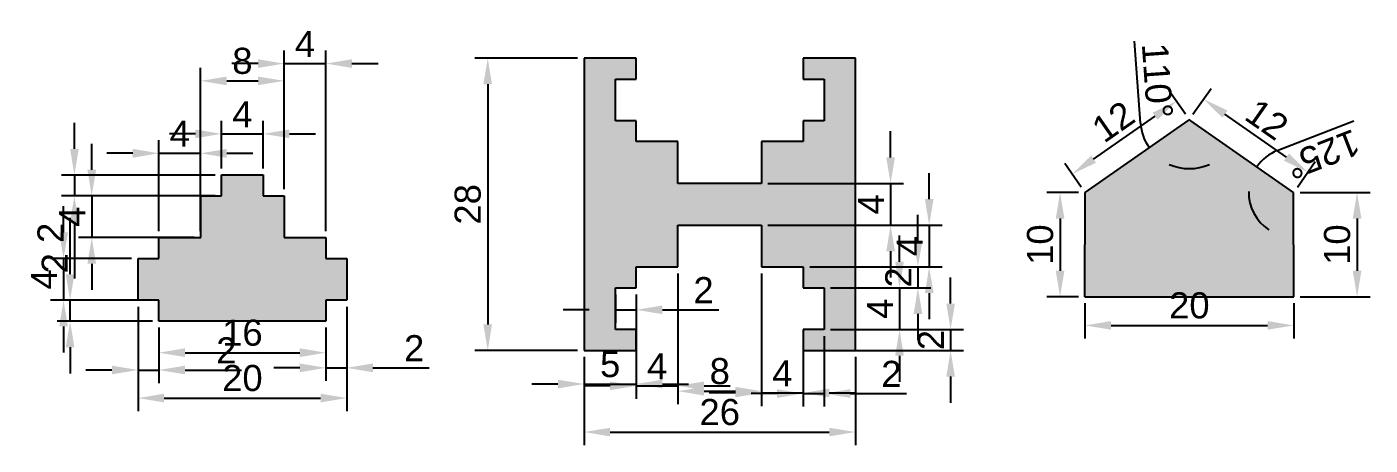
# Model space of a CAD drawing. Header units: millimetres. Extents: x 498 to 1078, y 496 to 545.
# Drawn here: x 498.4 to 627.1, y 496.1 to 536.2 of the extents above; entities that cross this region are included whole.
import ezdxf

# ---------------------------------------------------------------- set-up
doc = ezdxf.new("R2010")
doc.units = ezdxf.units.MM
doc.styles.get("Standard").update_dxf_attribs({"font": 'arial_0.ttf'})
doc.dimstyles.new('ISO-25', dxfattribs={"dimtxt": 2.5, "dimasz": 2.5, "dimexe": 1.25, "dimexo": 0.625, "dimtad": 1, "dimtxsty": 'Standard', "dimcen": 2.5, "dimadec": 0, "dimazin": 0, "dimtfac": 1, "dimtmove": 0, "dimatfit": 3, "dimfxl": 1, "dimarcsym": 0})

# ---------------------------------------------------------------- blocks, each defined once
blk = doc.blocks.new('*D15')
at = {"color": 0, "lineweight": -2, "transparency": 16777216}
for p, q in [((517.07, 522.62), (517.07, 527.18)), ((521.07, 522.62), (521.07, 527.18)), ((514.57, 525.93), (512.07, 525.93)), ((517.07, 525.93), (521.07, 525.93)), ((523.57, 525.93), (526.07, 525.93))]:
    blk.add_line(p, q, dxfattribs=at)
at = {"color": 0, "transparency": 16777216}
for points in [[(514.57, 526.35), (514.57, 525.52), (517.07, 525.93)], [(523.57, 526.35), (523.57, 525.52), (521.07, 525.93)]]:
    blk.add_solid(points, dxfattribs=at)
at = {"layer": 'Defpoints', "color": 0, "transparency": 16777216}
for p in [(521.07, 525.93), (517.07, 521.99), (521.07, 521.99)]:
    blk.add_point(p, dxfattribs=at)
at = {"color": 0, "transparency": 16777216, "insert": (519.07, 527.81), "char_height": 2.5, "attachment_point": 5}
blk.add_mtext('4', dxfattribs=at)
blk = doc.blocks.new('*D16')
at = {"color": 0, "lineweight": -2, "transparency": 16777216}
for p, q in [((515.07, 520.62), (515.07, 532.26)), ((523.07, 520.62), (523.07, 532.26)), ((517.57, 531.01), (520.57, 531.01))]:
    blk.add_line(p, q, dxfattribs=at)
at = {"color": 0, "transparency": 16777216}
for points in [[(517.57, 531.42), (517.57, 530.59), (515.07, 531.01)], [(520.57, 531.42), (520.57, 530.59), (523.07, 531.01)]]:
    blk.add_solid(points, dxfattribs=at)
at = {"layer": 'Defpoints', "color": 0, "transparency": 16777216}
for p in [(523.07, 531.01), (515.07, 519.99), (523.07, 519.99)]:
    blk.add_point(p, dxfattribs=at)
at = {"color": 0, "transparency": 16777216, "insert": (519.07, 532.91), "char_height": 2.5, "attachment_point": 5}
blk.add_mtext('8', dxfattribs=at)
blk = doc.blocks.new('*D17')
at = {"color": 0, "lineweight": -2, "transparency": 16777216}
for p, q in [((511.07, 516.62), (511.07, 525.32)), ((515.07, 516.62), (515.07, 525.32)), ((508.57, 524.07), (506.07, 524.07)), ((511.07, 524.07), (515.07, 524.07)), ((517.57, 524.07), (520.07, 524.07))]:
    blk.add_line(p, q, dxfattribs=at)
at = {"color": 0, "transparency": 16777216}
for points in [[(508.57, 524.49), (508.57, 523.65), (511.07, 524.07)], [(517.57, 524.49), (517.57, 523.65), (515.07, 524.07)]]:
    blk.add_solid(points, dxfattribs=at)
at = {"layer": 'Defpoints', "color": 0, "transparency": 16777216}
for p in [(515.07, 524.07), (511.07, 515.99), (515.07, 515.99)]:
    blk.add_point(p, dxfattribs=at)
at = {"color": 0, "transparency": 16777216, "insert": (513.07, 525.95), "char_height": 2.5, "attachment_point": 5}
blk.add_mtext('4', dxfattribs=at)
blk = doc.blocks.new('*D18')
at = {"color": 0, "lineweight": -2, "transparency": 16777216}
for p, q in [((504.63, 522.49), (504.63, 524.99)), ((514.45, 519.99), (503.38, 519.99)), ((504.63, 519.99), (504.63, 515.99)), ((514.45, 515.99), (503.38, 515.99)), ((504.63, 513.49), (504.63, 510.99))]:
    blk.add_line(p, q, dxfattribs=at)
at = {"color": 0, "transparency": 16777216}
for points in [[(504.22, 522.49), (505.05, 522.49), (504.63, 519.99)], [(504.22, 513.49), (505.05, 513.49), (504.63, 515.99)]]:
    blk.add_solid(points, dxfattribs=at)
at = {"layer": 'Defpoints', "color": 0, "transparency": 16777216}
for p in [(515.07, 519.99), (504.63, 515.99), (515.07, 515.99)]:
    blk.add_point(p, dxfattribs=at)
at = {"color": 0, "transparency": 16777216, "insert": (502.76, 517.99), "char_height": 2.5, "attachment_point": 5, "rotation": 90}
blk.add_mtext('4', dxfattribs=at)
blk = doc.blocks.new('*D19')
at = {"color": 0, "lineweight": -2, "transparency": 16777216}
for p, q in [((502.97, 524.49), (502.97, 526.99)), ((516.45, 521.99), (501.72, 521.99)), ((502.97, 521.99), (502.97, 519.99)), ((516.45, 519.99), (501.72, 519.99)), ((502.97, 517.49), (502.97, 512.09))]:
    blk.add_line(p, q, dxfattribs=at)
at = {"color": 0, "transparency": 16777216}
for points in [[(502.56, 524.49), (503.39, 524.49), (502.97, 521.99)], [(502.56, 517.49), (503.39, 517.49), (502.97, 519.99)]]:
    blk.add_solid(points, dxfattribs=at)
at = {"layer": 'Defpoints', "color": 0, "transparency": 16777216}
for p in [(517.07, 521.99), (502.97, 519.99), (517.07, 519.99)]:
    blk.add_point(p, dxfattribs=at)
at = {"color": 0, "transparency": 16777216, "insert": (501.09, 513.54), "char_height": 2.5, "attachment_point": 5, "rotation": 90}
blk.add_mtext('2', dxfattribs=at)
blk = doc.blocks.new('*D20')
at = {"color": 0, "lineweight": -2, "transparency": 16777216}
for p, q in [((523.07, 520.62), (523.07, 533.91)), ((527.07, 516.62), (527.07, 533.91)), ((520.57, 532.66), (518.07, 532.66)), ((523.07, 532.66), (527.07, 532.66)), ((529.57, 532.66), (532.07, 532.66))]:
    blk.add_line(p, q, dxfattribs=at)
at = {"color": 0, "transparency": 16777216}
for points in [[(520.57, 533.08), (520.57, 532.25), (523.07, 532.66)], [(529.57, 533.08), (529.57, 532.25), (527.07, 532.66)]]:
    blk.add_solid(points, dxfattribs=at)
at = {"layer": 'Defpoints', "color": 0, "transparency": 16777216}
for p in [(527.07, 532.66), (523.07, 519.99), (527.07, 515.99)]:
    blk.add_point(p, dxfattribs=at)
at = {"color": 0, "transparency": 16777216, "insert": (525.07, 534.54), "char_height": 2.5, "attachment_point": 5}
blk.add_mtext('4', dxfattribs=at)
blk = doc.blocks.new('*D21')
at = {"color": 0, "lineweight": -2, "transparency": 16777216}
for p, q in [((529.07, 509.37), (529.07, 502.27)), ((527.07, 507.37), (527.07, 502.27)), ((524.57, 503.52), (522.07, 503.52)), ((527.07, 503.52), (529.07, 503.52)), ((531.57, 503.52), (536.98, 503.52))]:
    blk.add_line(p, q, dxfattribs=at)
at = {"color": 0, "transparency": 16777216}
for points in [[(524.57, 503.94), (524.57, 503.1), (527.07, 503.52)], [(531.57, 503.94), (531.57, 503.1), (529.07, 503.52)]]:
    blk.add_solid(points, dxfattribs=at)
at = {"layer": 'Defpoints', "color": 0, "transparency": 16777216}
for p in [(529.07, 509.99), (527.07, 507.99), (529.07, 503.52)]:
    blk.add_point(p, dxfattribs=at)
at = {"color": 0, "transparency": 16777216, "insert": (535.53, 505.4), "char_height": 2.5, "attachment_point": 5}
blk.add_mtext('2', dxfattribs=at)
blk = doc.blocks.new('*D22')
at = {"color": 0, "lineweight": -2, "transparency": 16777216}
for p, q in [((511.07, 507.37), (511.07, 503.72)), ((527.07, 507.37), (527.07, 503.72)), ((513.57, 504.97), (524.57, 504.97))]:
    blk.add_line(p, q, dxfattribs=at)
at = {"color": 0, "transparency": 16777216}
for points in [[(513.57, 505.39), (513.57, 504.55), (511.07, 504.97)], [(524.57, 505.39), (524.57, 504.55), (527.07, 504.97)]]:
    blk.add_solid(points, dxfattribs=at)
at = {"layer": 'Defpoints', "color": 0, "transparency": 16777216}
for p in [(511.07, 507.99), (527.07, 507.99), (527.07, 504.97)]:
    blk.add_point(p, dxfattribs=at)
at = {"color": 0, "transparency": 16777216, "insert": (519.07, 506.87), "char_height": 2.5, "attachment_point": 5}
blk.add_mtext('16', dxfattribs=at)
blk = doc.blocks.new('*D23')
at = {"color": 0, "lineweight": -2, "transparency": 16777216}
for p, q in [((509.07, 509.37), (509.07, 502.06)), ((511.07, 507.37), (511.07, 502.06)), ((506.57, 503.31), (504.07, 503.31)), ((509.07, 503.31), (511.07, 503.31)), ((513.57, 503.31), (518.98, 503.31))]:
    blk.add_line(p, q, dxfattribs=at)
at = {"color": 0, "transparency": 16777216}
for points in [[(506.57, 503.73), (506.57, 502.9), (509.07, 503.31)], [(513.57, 503.73), (513.57, 502.9), (511.07, 503.31)]]:
    blk.add_solid(points, dxfattribs=at)
at = {"layer": 'Defpoints', "color": 0, "transparency": 16777216}
for p in [(509.07, 509.99), (511.07, 507.99), (511.07, 503.31)]:
    blk.add_point(p, dxfattribs=at)
at = {"color": 0, "transparency": 16777216, "insert": (517.53, 505.19), "char_height": 2.5, "attachment_point": 5}
blk.add_mtext('2', dxfattribs=at)
blk = doc.blocks.new('*D24')
at = {"color": 0, "lineweight": -2, "transparency": 16777216}
for p, q in [((509.07, 509.37), (509.07, 499.37)), ((529.07, 509.37), (529.07, 499.37)), ((511.57, 500.62), (526.57, 500.62))]:
    blk.add_line(p, q, dxfattribs=at)
at = {"color": 0, "transparency": 16777216}
for points in [[(511.57, 501.04), (511.57, 500.21), (509.07, 500.62)], [(526.57, 501.04), (526.57, 500.21), (529.07, 500.62)]]:
    blk.add_solid(points, dxfattribs=at)
at = {"layer": 'Defpoints', "color": 0, "transparency": 16777216}
for p in [(509.07, 509.99), (529.07, 509.99), (529.07, 500.62)]:
    blk.add_point(p, dxfattribs=at)
at = {"color": 0, "transparency": 16777216, "insert": (519.07, 502.53), "char_height": 2.5, "attachment_point": 5}
blk.add_mtext('20', dxfattribs=at)
blk = doc.blocks.new('*D25')
at = {"color": 0, "lineweight": -2, "transparency": 16777216}
for p, q in [((502.56, 512.49), (502.56, 517.9)), ((510.45, 509.99), (501.31, 509.99)), ((502.56, 507.99), (502.56, 509.99)), ((510.45, 507.99), (501.31, 507.99)), ((502.56, 505.49), (502.56, 502.99))]:
    blk.add_line(p, q, dxfattribs=at)
at = {"color": 0, "transparency": 16777216}
for points in [[(502.14, 512.49), (502.97, 512.49), (502.56, 509.99)], [(502.14, 505.49), (502.97, 505.49), (502.56, 507.99)]]:
    blk.add_solid(points, dxfattribs=at)
at = {"layer": 'Defpoints', "color": 0, "transparency": 16777216}
for p in [(502.56, 509.99), (511.07, 509.99), (511.07, 507.99)]:
    blk.add_point(p, dxfattribs=at)
at = {"color": 0, "transparency": 16777216, "insert": (500.68, 516.45), "char_height": 2.5, "attachment_point": 5, "rotation": 90}
blk.add_mtext('2', dxfattribs=at)
blk = doc.blocks.new('*D26')
at = {"color": 0, "lineweight": -2, "transparency": 16777216}
for p, q in [((501.93, 516.49), (501.93, 518.99)), ((508.45, 513.99), (500.68, 513.99)), ((501.93, 513.99), (501.93, 509.99)), ((508.45, 509.99), (500.68, 509.99)), ((501.93, 507.49), (501.93, 504.99))]:
    blk.add_line(p, q, dxfattribs=at)
at = {"color": 0, "transparency": 16777216}
for points in [[(501.52, 516.49), (502.35, 516.49), (501.93, 513.99)], [(501.52, 507.49), (502.35, 507.49), (501.93, 509.99)]]:
    blk.add_solid(points, dxfattribs=at)
at = {"layer": 'Defpoints', "color": 0, "transparency": 16777216}
for p in [(509.07, 513.99), (501.93, 509.99), (509.07, 509.99)]:
    blk.add_point(p, dxfattribs=at)
at = {"color": 0, "transparency": 16777216, "insert": (500.06, 511.99), "char_height": 2.5, "attachment_point": 5, "rotation": 90}
blk.add_mtext('4', dxfattribs=at)
blk = doc.blocks.new('*D41')
at = {"color": 0, "lineweight": -2, "transparency": 16777216}
for p, q in [((551.18, 533.18), (541.33, 533.18)), ((542.58, 530.68), (542.58, 507.68)), ((551.18, 505.18), (541.33, 505.18))]:
    blk.add_line(p, q, dxfattribs=at)
at = {"color": 0, "transparency": 16777216}
for points in [[(542.16, 530.68), (542.99, 530.68), (542.58, 533.18)], [(542.16, 507.68), (542.99, 507.68), (542.58, 505.18)]]:
    blk.add_solid(points, dxfattribs=at)
at = {"layer": 'Defpoints', "color": 0, "transparency": 16777216}
for p in [(551.81, 533.18), (542.58, 505.18), (551.81, 505.18)]:
    blk.add_point(p, dxfattribs=at)
at = {"color": 0, "transparency": 16777216, "insert": (540.67, 519.18), "char_height": 2.5, "attachment_point": 5, "rotation": 90}
blk.add_mtext('28', dxfattribs=at)
blk = doc.blocks.new('*D42')
at = {"color": 0, "lineweight": -2, "transparency": 16777216}
for p, q in [((551.81, 504.56), (551.81, 500.72)), ((556.81, 504.56), (556.81, 500.72)), ((549.31, 501.97), (546.81, 501.97)), ((551.81, 501.97), (556.81, 501.97)), ((559.31, 501.97), (561.81, 501.97))]:
    blk.add_line(p, q, dxfattribs=at)
at = {"color": 0, "transparency": 16777216}
for points in [[(549.31, 502.38), (549.31, 501.55), (551.81, 501.97)], [(559.31, 502.38), (559.31, 501.55), (556.81, 501.97)]]:
    blk.add_solid(points, dxfattribs=at)
at = {"layer": 'Defpoints', "color": 0, "transparency": 16777216}
for p in [(551.81, 505.18), (556.81, 505.18), (556.81, 501.97)]:
    blk.add_point(p, dxfattribs=at)
at = {"color": 0, "transparency": 16777216, "insert": (554.31, 503.86), "char_height": 2.5, "attachment_point": 5}
blk.add_mtext('5', dxfattribs=at)
blk = doc.blocks.new('*D43')
at = {"color": 0, "lineweight": -2, "transparency": 16777216}
for p, q in [((560.81, 512.56), (560.81, 500.55)), ((556.81, 510.56), (556.81, 500.55)), ((554.31, 501.8), (551.81, 501.8)), ((556.81, 501.8), (560.81, 501.8)), ((563.31, 501.8), (565.81, 501.8))]:
    blk.add_line(p, q, dxfattribs=at)
at = {"color": 0, "transparency": 16777216}
for points in [[(554.31, 502.21), (554.31, 501.38), (556.81, 501.8)], [(563.31, 502.21), (563.31, 501.38), (560.81, 501.8)]]:
    blk.add_solid(points, dxfattribs=at)
at = {"layer": 'Defpoints', "color": 0, "transparency": 16777216}
for p in [(560.81, 513.18), (556.81, 511.18), (560.81, 501.8)]:
    blk.add_point(p, dxfattribs=at)
at = {"color": 0, "transparency": 16777216, "insert": (558.81, 503.67), "char_height": 2.5, "attachment_point": 5}
blk.add_mtext('4', dxfattribs=at)
blk = doc.blocks.new('*D44')
at = {"color": 0, "lineweight": -2, "transparency": 16777216}
for p, q in [((554.81, 510.56), (554.81, 507.83)), ((556.81, 510.56), (556.81, 507.83)), ((552.31, 509.08), (549.81, 509.08)), ((554.81, 509.08), (556.81, 509.08)), ((559.31, 509.08), (564.71, 509.08))]:
    blk.add_line(p, q, dxfattribs=at)
at = {"color": 0, "transparency": 16777216}
for points in [[(552.31, 509.49), (552.31, 508.66), (554.81, 509.08)], [(559.31, 509.49), (559.31, 508.66), (556.81, 509.08)]]:
    blk.add_solid(points, dxfattribs=at)
at = {"layer": 'Defpoints', "color": 0, "transparency": 16777216}
for p in [(554.81, 511.18), (556.81, 511.18), (556.81, 509.08)]:
    blk.add_point(p, dxfattribs=at)
at = {"color": 0, "transparency": 16777216, "insert": (563.26, 510.96), "char_height": 2.5, "attachment_point": 5}
blk.add_mtext('2', dxfattribs=at)
blk = doc.blocks.new('*D45')
at = {"color": 0, "lineweight": -2, "transparency": 16777216}
for p, q in [((568.81, 512.56), (568.81, 499.86)), ((572.81, 504.56), (572.81, 499.86)), ((566.31, 501.11), (563.81, 501.11)), ((568.81, 501.11), (572.81, 501.11)), ((575.31, 501.11), (577.81, 501.11))]:
    blk.add_line(p, q, dxfattribs=at)
at = {"color": 0, "transparency": 16777216}
for points in [[(566.31, 501.53), (566.31, 500.7), (568.81, 501.11)], [(575.31, 501.53), (575.31, 500.7), (572.81, 501.11)]]:
    blk.add_solid(points, dxfattribs=at)
at = {"layer": 'Defpoints', "color": 0, "transparency": 16777216}
for p in [(568.81, 513.18), (572.81, 505.18), (572.81, 501.11)]:
    blk.add_point(p, dxfattribs=at)
at = {"color": 0, "transparency": 16777216, "insert": (570.81, 502.99), "char_height": 2.5, "attachment_point": 5}
blk.add_mtext('4', dxfattribs=at)
blk = doc.blocks.new('*D46')
at = {"color": 0, "lineweight": -2, "transparency": 16777216}
for p, q in [((560.81, 512.56), (560.81, 500.03)), ((568.81, 512.56), (568.81, 500.03)), ((563.31, 501.28), (566.31, 501.28))]:
    blk.add_line(p, q, dxfattribs=at)
at = {"color": 0, "transparency": 16777216}
for points in [[(563.31, 501.7), (563.31, 500.87), (560.81, 501.28)], [(566.31, 501.7), (566.31, 500.87), (568.81, 501.28)]]:
    blk.add_solid(points, dxfattribs=at)
at = {"layer": 'Defpoints', "color": 0, "transparency": 16777216}
for p in [(560.81, 513.18), (568.81, 513.18), (568.81, 501.28)]:
    blk.add_point(p, dxfattribs=at)
at = {"color": 0, "transparency": 16777216, "insert": (564.81, 503.19), "char_height": 2.5, "attachment_point": 5}
blk.add_mtext('8', dxfattribs=at)
blk = doc.blocks.new('*D47')
at = {"color": 0, "lineweight": -2, "transparency": 16777216}
for p, q in [((572.81, 506.56), (572.81, 499.81)), ((574.81, 506.56), (574.81, 499.81)), ((570.31, 501.06), (567.81, 501.06)), ((572.81, 501.06), (574.81, 501.06)), ((577.31, 501.06), (582.71, 501.06))]:
    blk.add_line(p, q, dxfattribs=at)
at = {"color": 0, "transparency": 16777216}
for points in [[(570.31, 501.47), (570.31, 500.64), (572.81, 501.06)], [(577.31, 501.47), (577.31, 500.64), (574.81, 501.06)]]:
    blk.add_solid(points, dxfattribs=at)
at = {"layer": 'Defpoints', "color": 0, "transparency": 16777216}
for p in [(572.81, 507.18), (574.81, 507.18), (574.81, 501.06)]:
    blk.add_point(p, dxfattribs=at)
at = {"color": 0, "transparency": 16777216, "insert": (581.26, 502.94), "char_height": 2.5, "attachment_point": 5}
blk.add_mtext('2', dxfattribs=at)
blk = doc.blocks.new('*D48')
at = {"color": 0, "lineweight": -2, "transparency": 16777216}
for p, q in [((586.93, 509.68), (586.93, 512.18)), ((575.43, 507.18), (588.18, 507.18)), ((586.93, 507.18), (586.93, 505.18)), ((573.43, 505.18), (588.18, 505.18)), ((586.93, 502.68), (586.93, 500.18))]:
    blk.add_line(p, q, dxfattribs=at)
at = {"color": 0, "transparency": 16777216}
for points in [[(586.52, 509.68), (587.35, 509.68), (586.93, 507.18)], [(586.52, 502.68), (587.35, 502.68), (586.93, 505.18)]]:
    blk.add_solid(points, dxfattribs=at)
at = {"layer": 'Defpoints', "color": 0, "transparency": 16777216}
for p in [(574.81, 507.18), (572.81, 505.18), (586.93, 505.18)]:
    blk.add_point(p, dxfattribs=at)
at = {"color": 0, "transparency": 16777216, "insert": (585.05, 506.18), "char_height": 2.5, "attachment_point": 5, "rotation": 90}
blk.add_mtext('2', dxfattribs=at)
blk = doc.blocks.new('*D49')
at = {"color": 0, "lineweight": -2, "transparency": 16777216}
for p, q in [((582.04, 513.68), (582.04, 516.18)), ((575.43, 511.18), (583.29, 511.18)), ((582.04, 511.18), (582.04, 507.18)), ((575.43, 507.18), (583.29, 507.18)), ((582.04, 504.68), (582.04, 502.18))]:
    blk.add_line(p, q, dxfattribs=at)
at = {"color": 0, "transparency": 16777216}
for points in [[(581.62, 513.68), (582.45, 513.68), (582.04, 511.18)], [(581.62, 504.68), (582.45, 504.68), (582.04, 507.18)]]:
    blk.add_solid(points, dxfattribs=at)
at = {"layer": 'Defpoints', "color": 0, "transparency": 16777216}
for p in [(574.81, 511.18), (574.81, 507.18), (582.04, 507.18)]:
    blk.add_point(p, dxfattribs=at)
at = {"color": 0, "transparency": 16777216, "insert": (580.16, 509.18), "char_height": 2.5, "attachment_point": 5, "rotation": 90}
blk.add_mtext('4', dxfattribs=at)
blk = doc.blocks.new('*D50')
at = {"color": 0, "lineweight": -2, "transparency": 16777216}
for p, q in [((583.8, 515.68), (583.8, 518.18)), ((573.43, 513.18), (585.05, 513.18)), ((583.8, 513.18), (583.8, 511.18)), ((575.43, 511.18), (585.05, 511.18)), ((583.8, 508.68), (583.8, 506.18))]:
    blk.add_line(p, q, dxfattribs=at)
at = {"color": 0, "transparency": 16777216}
for points in [[(583.39, 515.68), (584.22, 515.68), (583.8, 513.18)], [(583.39, 508.68), (584.22, 508.68), (583.8, 511.18)]]:
    blk.add_solid(points, dxfattribs=at)
at = {"layer": 'Defpoints', "color": 0, "transparency": 16777216}
for p in [(572.81, 513.18), (574.81, 511.18), (583.8, 511.18)]:
    blk.add_point(p, dxfattribs=at)
at = {"color": 0, "transparency": 16777216, "insert": (581.92, 512.18), "char_height": 2.5, "attachment_point": 5, "rotation": 90}
blk.add_mtext('2', dxfattribs=at)
blk = doc.blocks.new('*D51')
at = {"color": 0, "lineweight": -2, "transparency": 16777216}
for p, q in [((584.88, 519.68), (584.88, 522.18)), ((569.43, 517.18), (586.13, 517.18)), ((584.88, 517.18), (584.88, 513.18)), ((573.43, 513.18), (586.13, 513.18)), ((584.88, 510.68), (584.88, 508.18))]:
    blk.add_line(p, q, dxfattribs=at)
at = {"color": 0, "transparency": 16777216}
for points in [[(584.47, 519.68), (585.3, 519.68), (584.88, 517.18)], [(584.47, 510.68), (585.3, 510.68), (584.88, 513.18)]]:
    blk.add_solid(points, dxfattribs=at)
at = {"layer": 'Defpoints', "color": 0, "transparency": 16777216}
for p in [(568.81, 517.18), (572.81, 513.18), (584.88, 513.18)]:
    blk.add_point(p, dxfattribs=at)
at = {"color": 0, "transparency": 16777216, "insert": (583.01, 515.18), "char_height": 2.5, "attachment_point": 5, "rotation": 90}
blk.add_mtext('4', dxfattribs=at)
blk = doc.blocks.new('*D52')
at = {"color": 0, "lineweight": -2, "transparency": 16777216}
for p, q in [((581.18, 523.68), (581.18, 526.18)), ((569.43, 521.18), (582.43, 521.18)), ((581.18, 521.18), (581.18, 517.18)), ((569.43, 517.18), (582.43, 517.18)), ((581.18, 514.68), (581.18, 512.18))]:
    blk.add_line(p, q, dxfattribs=at)
at = {"color": 0, "transparency": 16777216}
for points in [[(580.77, 523.68), (581.6, 523.68), (581.18, 521.18)], [(580.77, 514.68), (581.6, 514.68), (581.18, 517.18)]]:
    blk.add_solid(points, dxfattribs=at)
at = {"layer": 'Defpoints', "color": 0, "transparency": 16777216}
for p in [(568.81, 521.18), (568.81, 517.18), (581.18, 517.18)]:
    blk.add_point(p, dxfattribs=at)
at = {"color": 0, "transparency": 16777216, "insert": (579.31, 519.18), "char_height": 2.5, "attachment_point": 5, "rotation": 90}
blk.add_mtext('4', dxfattribs=at)
blk = doc.blocks.new('*D53')
at = {"color": 0, "lineweight": -2, "transparency": 16777216}
for p, q in [((551.81, 504.56), (551.81, 496.12)), ((577.81, 504.56), (577.81, 496.12)), ((554.31, 497.37), (575.31, 497.37))]:
    blk.add_line(p, q, dxfattribs=at)
at = {"color": 0, "transparency": 16777216}
for points in [[(554.31, 497.78), (554.31, 496.95), (551.81, 497.37)], [(575.31, 497.78), (575.31, 496.95), (577.81, 497.37)]]:
    blk.add_solid(points, dxfattribs=at)
at = {"layer": 'Defpoints', "color": 0, "transparency": 16777216}
for p in [(551.81, 505.18), (577.81, 505.18), (577.81, 497.37)]:
    blk.add_point(p, dxfattribs=at)
at = {"color": 0, "transparency": 16777216, "insert": (564.81, 499.27), "char_height": 2.5, "attachment_point": 5}
blk.add_mtext('26', dxfattribs=at)
blk = doc.blocks.new('*D62')
at = {"color": 0, "lineweight": -2, "transparency": 16777216}
blk.add_line((618.24, 524.33), (625.56, 527.18), dxfattribs=at)
for start, end in [(111.2729, 145.0486), (178.8242, 236.2729)]:
    blk.add_arc((619.8, 520.32), 4.3, start, end, dxfattribs=at)
at = {"color": 0, "transparency": 16777216}
for points in [[(615.1, 520.54), (615.89, 520.28), (616.27, 522.79)], [(617.53, 517.14), (617.29, 516.34), (619.8, 516.02)]]:
    blk.add_solid(points, dxfattribs=at)
at = {"layer": 'Defpoints', "color": 0, "transparency": 16777216}
for p in [(609.96, 527.19), (619.8, 520.32), (619.8, 520.32), (616.94, 517.1), (619.81, 510.32)]:
    blk.add_point(p, dxfattribs=at)
at = {"color": 0, "transparency": 16777216, "insert": (622.59, 523.98), "char_height": 2.5, "attachment_point": 5, "rotation": 201.2729}
blk.add_mtext('125°', dxfattribs=at)
blk = doc.blocks.new('*D63')
at = {"color": 0, "lineweight": -2, "transparency": 16777216}
blk.add_line((605.12, 526.97), (604.56, 534.81), dxfattribs=at)
for start, end in [(184.0904, 214.9514), (245.8125, 294.1875)]:
    blk.add_arc((609.81, 527.3), 4.7, start, end, dxfattribs=at)
at = {"color": 0, "transparency": 16777216}
for points in [[(607.62, 522.7), (608.15, 523.34), (605.96, 524.61)], [(611.47, 523.34), (612, 522.7), (613.66, 524.61)]]:
    blk.add_solid(points, dxfattribs=at)
at = {"layer": 'Defpoints', "color": 0, "transparency": 16777216}
for p in [(609.65, 527.19), (609.96, 527.19), (611.29, 522.84), (599.82, 520.32), (619.8, 520.32)]:
    blk.add_point(p, dxfattribs=at)
at = {"color": 0, "transparency": 16777216, "insert": (606.74, 531.03), "char_height": 2.5, "attachment_point": 5, "rotation": 274.0904}
blk.add_mtext('110°', dxfattribs=at)
blk = doc.blocks.new('*D64')
at = {"color": 0, "lineweight": -2, "transparency": 16777216}
for p, q in [((609.45, 527.82), (607.86, 530.09)), ((600.64, 523.51), (606.53, 527.63)), ((599.46, 520.83), (597.87, 523.1))]:
    blk.add_line(p, q, dxfattribs=at)
at = {"color": 0, "transparency": 16777216}
for points in [[(606.29, 527.97), (606.77, 527.29), (608.58, 529.06)], [(600.4, 523.85), (600.87, 523.17), (598.59, 522.08)]]:
    blk.add_solid(points, dxfattribs=at)
at = {"layer": 'Defpoints', "color": 0, "transparency": 16777216}
for p in [(608.58, 529.06), (609.81, 527.3), (599.82, 520.32)]:
    blk.add_point(p, dxfattribs=at)
at = {"color": 0, "transparency": 16777216, "insert": (602.51, 527.11), "char_height": 2.5, "attachment_point": 5, "rotation": 34.9514}
blk.add_mtext('12', dxfattribs=at)
blk = doc.blocks.new('*D65')
at = {"color": 0, "lineweight": -2, "transparency": 16777216}
for p, q in [((610.16, 527.82), (611.89, 530.28)), ((619.11, 523.71), (613.22, 527.83)), ((620.16, 520.83), (621.88, 523.3))]:
    blk.add_line(p, q, dxfattribs=at)
at = {"color": 0, "transparency": 16777216}
for points in [[(613.46, 528.17), (612.98, 527.48), (611.17, 529.26)], [(619.35, 524.05), (618.88, 523.36), (621.16, 522.27)]]:
    blk.add_solid(points, dxfattribs=at)
at = {"layer": 'Defpoints', "color": 0, "transparency": 16777216}
for p in [(611.17, 529.26), (609.81, 527.3), (619.8, 520.32)]:
    blk.add_point(p, dxfattribs=at)
at = {"color": 0, "transparency": 16777216, "insert": (617.25, 527.31), "char_height": 2.5, "attachment_point": 5, "rotation": 325.0486}
blk.add_mtext('12', dxfattribs=at)
blk = doc.blocks.new('*D66')
at = {"color": 0, "lineweight": -2, "transparency": 16777216}
for p, q in [((599.81, 509.7), (599.81, 506.33)), ((619.81, 509.7), (619.81, 506.33)), ((602.31, 507.58), (617.31, 507.58))]:
    blk.add_line(p, q, dxfattribs=at)
at = {"color": 0, "transparency": 16777216}
for points in [[(602.31, 508), (602.31, 507.17), (599.81, 507.58)], [(617.31, 508), (617.31, 507.17), (619.81, 507.58)]]:
    blk.add_solid(points, dxfattribs=at)
at = {"layer": 'Defpoints', "color": 0, "transparency": 16777216}
for p in [(599.81, 510.32), (619.81, 510.32), (619.81, 507.58)]:
    blk.add_point(p, dxfattribs=at)
at = {"color": 0, "transparency": 16777216, "insert": (609.81, 509.49), "char_height": 2.5, "attachment_point": 5}
blk.add_mtext('20', dxfattribs=at)
blk = doc.blocks.new('*D67')
at = {"color": 0, "lineweight": -2, "transparency": 16777216}
for p, q in [((620.42, 520.32), (627.13, 520.32)), ((625.88, 517.82), (625.88, 512.82)), ((620.42, 510.32), (627.13, 510.32))]:
    blk.add_line(p, q, dxfattribs=at)
at = {"color": 0, "transparency": 16777216}
for points in [[(625.47, 517.82), (626.3, 517.82), (625.88, 520.32)], [(625.47, 512.82), (626.3, 512.82), (625.88, 510.32)]]:
    blk.add_solid(points, dxfattribs=at)
at = {"layer": 'Defpoints', "color": 0, "transparency": 16777216}
for p in [(619.8, 520.32), (619.8, 510.32), (625.88, 510.32)]:
    blk.add_point(p, dxfattribs=at)
at = {"color": 0, "transparency": 16777216, "insert": (623.98, 515.32), "char_height": 2.5, "attachment_point": 5, "rotation": 90}
blk.add_mtext('10', dxfattribs=at)
blk = doc.blocks.new('*D68')
at = {"color": 0, "lineweight": -2, "transparency": 16777216}
for p, q in [((599.19, 520.32), (596.17, 520.32)), ((597.42, 517.82), (597.42, 512.82)), ((599.19, 510.32), (596.17, 510.32))]:
    blk.add_line(p, q, dxfattribs=at)
at = {"color": 0, "transparency": 16777216}
for points in [[(597.01, 517.82), (597.84, 517.82), (597.42, 520.32)], [(597.01, 512.82), (597.84, 512.82), (597.42, 510.32)]]:
    blk.add_solid(points, dxfattribs=at)
at = {"layer": 'Defpoints', "color": 0, "transparency": 16777216}
for p in [(599.82, 520.32), (597.42, 510.32), (599.82, 510.32)]:
    blk.add_point(p, dxfattribs=at)
at = {"color": 0, "transparency": 16777216, "insert": (595.52, 515.32), "char_height": 2.5, "attachment_point": 5, "rotation": 90}
blk.add_mtext('10', dxfattribs=at)

msp = doc.modelspace()

# ---------------------------------------------------------------- hatches: boundary and pattern name
h = msp.add_hatch(color=256)
h.dxf.hatch_style = 1
h.set_gradient(color1=(88, 186, 72), color2=(0, 255, 255), tint=1, name='SPHERICAL')
h.paths.add_polyline_path([(577.809, 533.185), (572.809, 533.185), (572.809, 531.185), (574.809, 531.185), (574.809, 527.185), (572.809, 527.185), (572.809, 525.185), (568.809, 525.185), (568.809, 521.185), (560.809, 521.185), (560.809, 525.185), (556.809, 525.185), (556.809, 527.185), (554.809, 527.185), (554.809, 531.185), (556.809, 531.185), (556.809, 533.185), (551.809, 533.185), (551.809, 505.185), (556.809, 505.185), (556.809, 507.185), (554.809, 507.185), (554.809, 511.185), (556.809, 511.185), (556.809, 513.185), (560.809, 513.185), (560.809, 517.185), (568.809, 517.185), (568.809, 513.185), (572.809, 513.185), (572.809, 511.185), (574.809, 511.185), (574.809, 507.185), (572.809, 507.185), (572.809, 505.185), (577.809, 505.185)])
h = msp.add_hatch(color=256)
h.dxf.hatch_style = 1
h.set_gradient(color1=(122, 175, 223), tint=1, name='SPHERICAL')
h.paths.add_polyline_path([(619.798, 520.32), (609.963, 527.195), (609.807, 527.304), (609.651, 527.195), (599.815, 520.32), (599.807, 510.32), (619.807, 510.32)])
h.paths.add_polyline_path([(614.677, 520.08), (616.637, 516.323), (618.921, 517.515), (616.961, 521.271)], flags=24)
h.paths.add_polyline_path([(607.651, 522.257), (611.888, 522.257), (611.888, 524.833), (607.651, 524.833)], flags=24)
h = msp.add_hatch(color=256)
h.dxf.hatch_style = 1
h.set_gradient(color1=(88, 186, 72), color2=(244, 238, 81), tint=1, name='SPHERICAL')
h.paths.add_polyline_path([(527.074, 515.994), (523.074, 515.994), (523.074, 519.994), (521.074, 519.994), (521.074, 521.994), (517.074, 521.994), (517.074, 519.994), (515.074, 519.994), (515.074, 515.994), (511.074, 515.994), (511.074, 513.994), (509.074, 513.994), (509.074, 509.994), (511.074, 509.994), (511.074, 507.994), (527.074, 507.994), (527.074, 509.994), (529.074, 509.994), (529.074, 513.994), (527.074, 513.994)])

# ---------------------------------------------------------------- linework, layer by layer
for p, q in [((551.809, 533.185), (551.809, 505.185)), ((556.809, 533.185), (551.809, 533.185)), ((556.809, 531.185), (556.809, 533.185)), ((577.809, 533.185), (572.809, 533.185)), ((572.809, 533.185), (572.809, 531.185)), ((577.809, 505.185), (577.809, 533.185)), ((554.809, 527.185), (554.809, 531.185)), ((554.809, 531.185), (556.809, 531.185)), ((572.809, 531.185), (574.809, 531.185)), ((574.809, 531.185), (574.809, 527.185)), ((556.809, 527.185), (554.809, 527.185)), ((556.809, 525.185), (556.809, 527.185)), ((574.809, 527.185), (572.809, 527.185)), ((572.809, 527.185), (572.809, 525.185)), ((599.815, 520.32), (609.651, 527.195)), ((609.651, 527.195), (609.807, 527.304)), ((609.963, 527.195), (609.807, 527.304)), ((619.798, 520.32), (609.963, 527.195)), ((560.809, 525.185), (556.809, 525.185)), ((560.809, 521.185), (560.809, 525.185)), ((572.809, 525.185), (568.809, 525.185)), ((568.809, 525.185), (568.809, 521.185)), ((517.074, 521.994), (521.074, 521.994)), ((517.074, 519.994), (517.074, 521.994)), ((521.074, 521.994), (521.074, 519.994)), ((568.809, 521.185), (560.809, 521.185)), ((599.807, 510.32), (599.815, 520.32)), ((619.807, 510.32), (619.798, 520.32)), ((515.074, 515.994), (515.074, 519.994)), ((515.074, 519.994), (517.074, 519.994)), ((521.074, 519.994), (523.074, 519.994)), ((523.074, 519.994), (523.074, 515.994)), ((560.809, 513.185), (560.809, 517.185)), ((560.809, 517.185), (568.809, 517.185)), ((568.809, 517.185), (568.809, 513.185)), ((511.074, 513.994), (511.074, 515.994)), ((511.074, 515.994), (515.074, 515.994)), ((523.074, 515.994), (527.074, 515.994)), ((527.074, 515.994), (527.074, 513.994)), ((509.074, 509.994), (509.074, 513.994)), ((509.074, 513.994), (511.074, 513.994)), ((527.074, 513.994), (529.074, 513.994)), ((529.074, 513.994), (529.074, 509.994)), ((556.809, 511.185), (556.809, 513.185)), ((556.809, 513.185), (560.809, 513.185)), ((568.809, 513.185), (572.809, 513.185)), ((572.809, 513.185), (572.809, 511.185)), ((554.809, 507.185), (554.809, 511.185)), ((554.809, 511.185), (556.809, 511.185)), ((572.809, 511.185), (574.809, 511.185)), ((574.809, 511.185), (574.809, 507.185)), ((511.074, 509.994), (509.074, 509.994)), ((511.074, 507.994), (511.074, 509.994)), ((529.074, 509.994), (527.074, 509.994)), ((527.074, 509.994), (527.074, 507.994)), ((599.807, 510.32), (619.807, 510.32)), ((527.074, 507.994), (511.074, 507.994)), ((556.809, 507.185), (554.809, 507.185)), ((556.809, 505.185), (556.809, 507.185)), ((574.809, 507.185), (572.809, 507.185)), ((572.809, 507.185), (572.809, 505.185)), ((551.809, 505.185), (556.809, 505.185)), ((572.809, 505.185), (577.809, 505.185))]:
    msp.add_line(p, q)

# ---------------------------------------------------------------- dimensions: what is measured, and where the dimension line sits
for base, p1, p2, picture, middle in [((527.074, 532.665), (523.074, 519.994), (527.074, 515.994), '*D20', (525.074, 534.54)), ((523.074, 531.008), (515.074, 519.994), (523.074, 519.994), '*D16', (519.074, 532.91)), ((521.074, 525.935), (517.074, 521.994), (521.074, 521.994), '*D15', (519.074, 527.81)), ((515.074, 524.071), (511.074, 515.994), (515.074, 515.994), '*D17', (513.074, 525.946)), ((556.809, 509.076), (554.809, 511.185), (556.809, 511.185), '*D44', (563.261, 510.956)), ((560.809, 501.796), (556.809, 511.185), (560.809, 513.185), '*D43', (558.809, 503.671)), ((568.809, 501.284), (560.809, 513.185), (568.809, 513.185), '*D46', (564.809, 503.185)), ((572.809, 501.113), (568.809, 513.185), (572.809, 505.185), '*D45', (570.809, 502.988)), ((511.074, 503.312), (509.074, 509.994), (511.074, 507.994), '*D23', (517.527, 505.192)), ((529.074, 500.625), (509.074, 509.994), (529.074, 509.994), '*D24', (519.074, 502.526)), ((529.074, 503.519), (527.074, 507.994), (529.074, 509.994), '*D21', (535.527, 505.399)), ((527.074, 504.968), (511.074, 507.994), (527.074, 507.994), '*D22', (519.074, 506.87)), ((574.809, 501.056), (572.809, 507.185), (574.809, 507.185), '*D47', (581.261, 502.936)), ((556.809, 501.966), (551.809, 505.185), (556.809, 505.185), '*D42', (554.309, 503.863)), ((577.809, 497.366), (551.809, 505.185), (577.809, 505.185), '*D53', (564.809, 499.267))]:
    dim = msp.add_linear_dim(base=base, p1=p1, p2=p2, dimstyle='ISO-25')
    dim.commit()
    dim.dimension.update_dxf_attribs({"geometry": picture, "text_midpoint": middle})
for base, line1, line2, picture, middle in [((611.286, 522.845), ((619.798, 520.32), (609.963, 527.195)), ((599.815, 520.32), (609.651, 527.195)), '*D63', (606.737, 531.025)), ((616.94, 517.103), ((619.807, 510.32), (619.798, 520.32)), ((619.798, 520.32), (609.963, 527.195)), '*D62', (622.59, 523.984))]:
    dim = msp.add_angular_dim_2l(base=base, line1=line1, line2=line2, dimstyle='ISO-25')
    dim.commit()
    dim.dimension.update_dxf_attribs({"geometry": picture, "text_midpoint": middle})
for base, p1, p2, picture, middle in [((542.576, 505.185), (551.809, 533.185), (551.809, 505.185), '*D41', (540.674, 519.185)), ((502.974, 519.994), (517.074, 521.994), (517.074, 519.994), '*D19', (501.094, 513.541)), ((581.184, 517.185), (568.809, 521.185), (568.809, 517.185), '*D52', (579.309, 519.185)), ((504.632, 515.994), (515.074, 519.994), (515.074, 515.994), '*D18', (502.757, 517.994)), ((584.884, 513.185), (568.809, 517.185), (572.809, 513.185), '*D51', (583.009, 515.185)), ((501.932, 509.994), (509.074, 513.994), (509.074, 509.994), '*D26', (500.057, 511.994)), ((502.557, 509.994), (511.074, 507.994), (511.074, 509.994), '*D25', (500.677, 516.446)), ((582.038, 507.185), (574.809, 511.185), (574.809, 507.185), '*D49', (580.163, 509.185))]:
    dim = msp.add_linear_dim(base=base, p1=p1, p2=p2, angle=90, dimstyle='ISO-25')
    dim.commit()
    dim.dimension.update_dxf_attribs({"geometry": picture, "text_midpoint": middle})
for p1, distance, picture, middle in [((599.815, 520.32), 2.144, '*D64', (602.506, 527.11)), ((619.798, 520.32), -2.384, '*D65', (617.245, 527.307))]:
    dim = msp.add_aligned_dim(p1=p1, p2=(609.807, 527.304), distance=distance, text='12', dimstyle='ISO-25')
    dim.commit()
    dim.dimension.update_dxf_attribs({"geometry": picture, "text_midpoint": middle})
for p1, p2, distance, picture, middle in [((599.815, 520.32), (599.815, 510.32), -2.392, '*D68', (595.522, 515.32)), ((619.798, 520.32), (619.798, 510.32), 6.086, '*D67', (623.983, 515.32)), ((599.807, 510.32), (619.807, 510.32), -2.736, '*D66', (609.807, 509.486))]:
    dim = msp.add_aligned_dim(p1=p1, p2=p2, distance=distance, dimstyle='ISO-25')
    dim.commit()
    dim.dimension.update_dxf_attribs({"geometry": picture, "text_midpoint": middle})
for base, p1, p2, picture, middle in [((583.803, 511.185), (572.809, 513.185), (574.809, 511.185), '*D50', (583.803, 512.185)), ((586.934, 505.185), (574.809, 507.185), (572.809, 505.185), '*D48', (586.934, 506.185))]:
    dim = msp.add_linear_dim(base=base, p1=p1, p2=p2, angle=90, dimstyle='ISO-25')
    dim.commit()
    dim.dimension.update_dxf_attribs({"geometry": picture, "text_midpoint": middle, "dimtype": 160})

doc.saveas('drawing.dxf')
